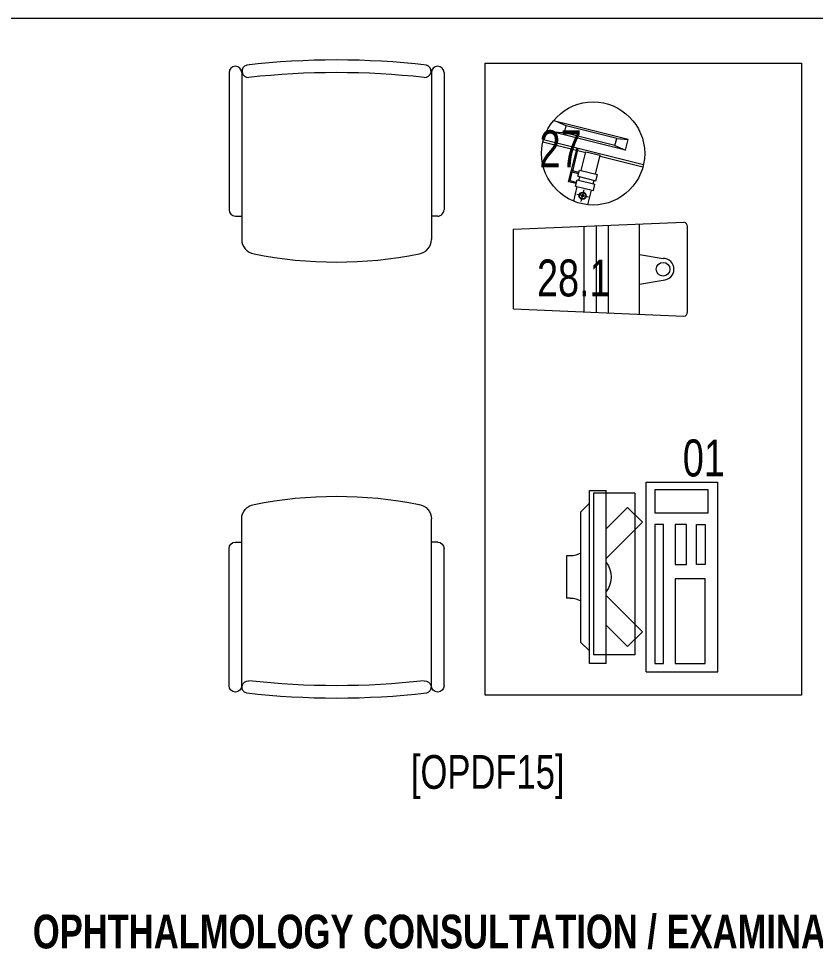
# Model space of a CAD drawing. Header units: millimetres. Extents: x -160614 to 59925, y -157025 to 0.
# Drawn here: x -54349 to -52459, y -114071 to -111863 of the extents above; entities that cross this region are included whole.
import ezdxf

# ---------------------------------------------------------------- set-up
doc = ezdxf.new("R2010")
doc.units = ezdxf.units.MM
doc.header["$LTSCALE"] = 8
for name, color, linetype, lineweight in [('72_EGR_BASE_TEXT', 9, 'Continuous', 5), ('72_EGR_EQP_TAG', 9, 'Continuous', 5), ('LOADING', 9, 'Continuous', 5), ('Walls', 9, 'Continuous', 5)]:
    doc.layers.add(name, color=color, linetype=linetype, lineweight=lineweight)
doc.layers.add('TME-NON MEDICAL FURNITURE', color=9, linetype='Continuous')
doc.styles.add('X3G_ENTITY_257CFD', font='swisscl.ttf', dxfattribs={"height": 200})
doc.styles.add('X3G_ENTITY_9EC9', font='swisscl.ttf', dxfattribs={"height": 0.2})
doc.styles.add('X3G_ENTITY_9F38', font='swisscl.ttf', dxfattribs={"height": 0.2})

# ---------------------------------------------------------------- blocks, each defined once
blk = doc.blocks.new('GF21016-P')
at = {"layer": 'LOADING', "extrusion": (-1.24384e-09, -1.20261e-09, -1)}
for p, q in [((0.0128, 0.0179), (0.0128, 0.4136)), ((0.4628, 0.0179), (0.4628, 0.4136)), ((-0.0022, 0.3585), (0.0128, 0.3585)), ((0.4778, 0.3585), (0.4628, 0.3585)), ((-0.0172, 0.0179), (-0.0172, 0.3435)), ((0.4928, 0.0179), (0.4928, 0.3435)), ((0.4778, 0.0029), (0.4778, 0.0029))]:
    blk.add_line(p, q, dxfattribs=at)
for centre, radius, start, end in [((-0.2378, -0.5362), 1.0036, 78.7568, 101.2432), ((-0.0478, 0.4136), 0.035, 0, 80.6557), ((-0.4278, 0.4136), 0.035, 99.3443, 180), ((0.0022, 0.3435), 0.015, 0, 90), ((-0.4778, 0.3435), 0.015, 90, 180), ((-0.0284, 0.0145), 0.015, 284.3864, 95.5209), ((-0.2378, 1.8928), 1.8749, 263.6341, 276.3659), ((-0.4471, 0.0145), 0.015, 84.4791, 255.6136), ((0.0022, 0.0179), 0.015, 270, 0), ((0.0022, 0.0179), 0.015, 180, 270), ((-0.2378, 1.8734), 1.8855, 263.5119, 276.4881), ((-0.4778, 0.0179), 0.015, 270, 0), ((-0.4778, 0.0179), 0.015, 180, 270)]:
    blk.add_arc(centre, radius, start, end, dxfattribs=at)
blk = doc.blocks.new('ITCWLS1-P')
at = {"layer": 'LOADING'}
for p, q in [((-0.17, 0.45), (-0.17, 0)), ((-0.17, 0.45), (0, 0.45)), ((0, 0.45), (0, 0)), ((-0.2651, 0.43, 0), (-0.3051, 0.43, 0)), ((-0.3051, 0.43, 0), (-0.3051, 0.02, 0)), ((-0.2651, 0.43, 0), (-0.2651, 0.02, 0)), ((-0.1496, 0.4305), (-0.1291, 0.4305)), ((-0.1291, 0.4305), (-0.1291, 0.4089)), ((-0.3251, 0.38, 0), (-0.3051, 0.4, 0)), ((-0.197, 0.4094), (-0.295, 0.4094)), ((-0.295, 0.0264), (-0.295, 0.4094)), ((-0.197, 0.0264), (-0.197, 0.4094)), ((-0.3251, 0.38, 0), (-0.3251, 0.07, 0)), ((-0.3503, 0.275), (-0.3596, 0.275)), ((-0.3596, 0.175), (-0.3596, 0.275)), ((-0.3503, 0.175), (-0.3596, 0.175)), ((-0.3251, 0.07, 0), (-0.3051, 0.05, 0)), ((-0.197, 0.0264), (-0.295, 0.0264)), ((-0.3051, 0.02, 0), (-0.2651, 0.02, 0)), ((-0.17, 0), (0, 0))]:
    blk.add_line(p, q, dxfattribs=at)
at = {"layer": 'LOADING', "extrusion": (2.48281e-10, 3.18408e-10, -1)}
for p, q in [((-0.2651, 0.3395), (-0.2144, 0.3902)), ((-0.1791, 0.3548), (-0.2144, 0.3902)), ((-0.2651, 0.2688), (-0.1791, 0.3548))]:
    blk.add_line(p, q, dxfattribs=at)
at = {"layer": 'LOADING', "extrusion": (2.48281e-10, -3.18408e-10, -1)}
for p, q in [((-0.2651, 0.1812), (-0.1791, 0.0952)), ((-0.2651, 0.1105), (-0.2144, 0.0598)), ((-0.1791, 0.0952), (-0.2144, 0.0598))]:
    blk.add_line(p, q, dxfattribs=at)
at = {"layer": 'LOADING'}
for points in [[(-0.1291, 0.4089), (-0.1291, 0.1), (-0.1496, 0.1), (-0.1496, 0.4305)], [(-0.1496, 0.1), (-0.1496, 0.1), (-0.1496, 0.1), (-0.1496, 0.1), (-0.1496, 0.1), (-0.1496, 0.1), (-0.1496, 0.1), (-0.1496, 0.1), (-0.1496, 0.1)], [(-0.1496, 0.1), (-0.1496, 0.1), (-0.1496, 0.1), (-0.1496, 0.1), (-0.1496, 0.1), (-0.1496, 0.1), (-0.1496, 0.1), (-0.1496, 0.1), (-0.1496, 0.1), (-0.1496, 0.1), (-0.1496, 0.1), (-0.1496, 0.1), (-0.1496, 0.1), (-0.1496, 0.1), (-0.1496, 0.1), (-0.1496, 0.1), (-0.1496, 0.1), (-0.1496, 0.1)], [(-0.1496, 0.1), (-0.1496, 0.1), (-0.1496, 0.1), (-0.1496, 0.1), (-0.1496, 0.1), (-0.1496, 0.1), (-0.1496, 0.1), (-0.1496, 0.1), (-0.1496, 0.1), (-0.1496, 0.1)], [(-0.1496, 0.1), (-0.1496, 0.1), (-0.1496, 0.1), (-0.1496, 0.1), (-0.1496, 0.1), (-0.1496, 0.1), (-0.1496, 0.1)], [(-0.1496, 0.1), (-0.1496, 0.1), (-0.1496, 0.1), (-0.1496, 0.1), (-0.1496, 0.1), (-0.1496, 0.1), (-0.1496, 0.1), (-0.1496, 0.1), (-0.1496, 0.1), (-0.1496, 0.1)], [(-0.1496, 0.1), (-0.1496, 0.1), (-0.1496, 0.1), (-0.1496, 0.1), (-0.1496, 0.1), (-0.1496, 0.1), (-0.1496, 0.1), (-0.1496, 0.1), (-0.1496, 0.1), (-0.1496, 0.1), (-0.1496, 0.1), (-0.1496, 0.1), (-0.1496, 0.1), (-0.1496, 0.1), (-0.1496, 0.1)], [(-0.1496, 0.1), (-0.1496, 0.1), (-0.1496, 0.1), (-0.1496, 0.1), (-0.1496, 0.1), (-0.1496, 0.1), (-0.1496, 0.1), (-0.1496, 0.1), (-0.1496, 0.1), (-0.1496, 0.1)], [(-0.1496, 0.1), (-0.1496, 0.1), (-0.1496, 0.1), (-0.1496, 0.1), (-0.1496, 0.1), (-0.1496, 0.1), (-0.1496, 0.1), (-0.1496, 0.1), (-0.1496, 0.1), (-0.1496, 0.1)], [(-0.1496, 0.1), (-0.1496, 0.1), (-0.1496, 0.1), (-0.1496, 0.1), (-0.1496, 0.1), (-0.1496, 0.1), (-0.1496, 0.1), (-0.1496, 0.1), (-0.1496, 0.1), (-0.1496, 0.1), (-0.1496, 0.1), (-0.1496, 0.1), (-0.1496, 0.1), (-0.1496, 0.1), (-0.1496, 0.1), (-0.1496, 0.1), (-0.1496, 0.1), (-0.1496, 0.1), (-0.1496, 0.1), (-0.1496, 0.1), (-0.1496, 0.1), (-0.1496, 0.1), (-0.1496, 0.1), (-0.1496, 0.1), (-0.1496, 0.1), (-0.1496, 0.1), (-0.1496, 0.1), (-0.1496, 0.1), (-0.1496, 0.1), (-0.1496, 0.1), (-0.1496, 0.1), (-0.1496, 0.1), (-0.1496, 0.1), (-0.1496, 0.1), (-0.1496, 0.1), (-0.1496, 0.1), (-0.1496, 0.1), (-0.1496, 0.1), (-0.1496, 0.1), (-0.1496, 0.1), (-0.1496, 0.1), (-0.1496, 0.1), (-0.1496, 0.1), (-0.1496, 0.1), (-0.1496, 0.1), (-0.1496, 0.1), (-0.1496, 0.1), (-0.1496, 0.1), (-0.1496, 0.1), (-0.1496, 0.1), (-0.1496, 0.1), (-0.1496, 0.1), (-0.1496, 0.1), (-0.1496, 0.1)], [(-0.1496, 0.1), (-0.1496, 0.1), (-0.1496, 0.1), (-0.1496, 0.1), (-0.1496, 0.1), (-0.1496, 0.1), (-0.1496, 0.1), (-0.1496, 0.1), (-0.1496, 0.1), (-0.1496, 0.1), (-0.1496, 0.1), (-0.1496, 0.1), (-0.1496, 0.1), (-0.1496, 0.1), (-0.1496, 0.1), (-0.1496, 0.1), (-0.1496, 0.1), (-0.1496, 0.1), (-0.1496, 0.1), (-0.1496, 0.1), (-0.1496, 0.1), (-0.1496, 0.1), (-0.1496, 0.1), (-0.1496, 0.1), (-0.1496, 0.1), (-0.1496, 0.1), (-0.1496, 0.1), (-0.1496, 0.1), (-0.1496, 0.1), (-0.1496, 0.1), (-0.1496, 0.1), (-0.1496, 0.1), (-0.1496, 0.1), (-0.1496, 0.1), (-0.1496, 0.1), (-0.1496, 0.1), (-0.1496, 0.1), (-0.1496, 0.1), (-0.1496, 0.1), (-0.1496, 0.1), (-0.1496, 0.1), (-0.1496, 0.1), (-0.1496, 0.1), (-0.1496, 0.1), (-0.1496, 0.1), (-0.1496, 0.1), (-0.1496, 0.1), (-0.1496, 0.1), (-0.1496, 0.1), (-0.1496, 0.1), (-0.1496, 0.1), (-0.1496, 0.1), (-0.1496, 0.1), (-0.1496, 0.1), (-0.1496, 0.1), (-0.1496, 0.1), (-0.1496, 0.1), (-0.1496, 0.1), (-0.1496, 0.1), (-0.1496, 0.1), (-0.1496, 0.1), (-0.1496, 0.1), (-0.1496, 0.1), (-0.1496, 0.1), (-0.1496, 0.1), (-0.1496, 0.1), (-0.1496, 0.1), (-0.1496, 0.1), (-0.1496, 0.1), (-0.1496, 0.1), (-0.1496, 0.1), (-0.1496, 0.1), (-0.1496, 0.1), (-0.1496, 0.1), (-0.1496, 0.1), (-0.1496, 0.1), (-0.1496, 0.1), (-0.1496, 0.1), (-0.1496, 0.1), (-0.1496, 0.1), (-0.1496, 0.1), (-0.1496, 0.1), (-0.1496, 0.1), (-0.1496, 0.1), (-0.1496, 0.1), (-0.1496, 0.1), (-0.1496, 0.1), (-0.1496, 0.1), (-0.1496, 0.1)], [(-0.1496, 0.1), (-0.1496, 0.1), (-0.1496, 0.1), (-0.1496, 0.1), (-0.1496, 0.1), (-0.1496, 0.1), (-0.1496, 0.1), (-0.1496, 0.1), (-0.1496, 0.1), (-0.1496, 0.1), (-0.1496, 0.1), (-0.1496, 0.1)], [(-0.1496, 0.1), (-0.1496, 0.1), (-0.1496, 0.1), (-0.1496, 0.1), (-0.1496, 0.1), (-0.1496, 0.1), (-0.1496, 0.1)], [(-0.1496, 0.1), (-0.1496, 0.1), (-0.1496, 0.1), (-0.1496, 0.1), (-0.1496, 0.1), (-0.1496, 0.1), (-0.1496, 0.1), (-0.1496, 0.1), (-0.1496, 0.1), (-0.1496, 0.1), (-0.1496, 0.1), (-0.1496, 0.1), (-0.1496, 0.1), (-0.1496, 0.1), (-0.1496, 0.1), (-0.1496, 0.1), (-0.1496, 0.1)], [(-0.1496, 0.1), (-0.1496, 0.1), (-0.1496, 0.1), (-0.1496, 0.1), (-0.1496, 0.1), (-0.1496, 0.1), (-0.1496, 0.1), (-0.1496, 0.1), (-0.1496, 0.1), (-0.1496, 0.1), (-0.1496, 0.1), (-0.1496, 0.1), (-0.1496, 0.1), (-0.1496, 0.1), (-0.1496, 0.1), (-0.1496, 0.1), (-0.1496, 0.1), (-0.1496, 0.1), (-0.1496, 0.1), (-0.1496, 0.1), (-0.1496, 0.1), (-0.1496, 0.1), (-0.1496, 0.1), (-0.1496, 0.1), (-0.1496, 0.1), (-0.1496, 0.1), (-0.1496, 0.1), (-0.1496, 0.1), (-0.1496, 0.1), (-0.1496, 0.1), (-0.1496, 0.1), (-0.1496, 0.1), (-0.1496, 0.1), (-0.1496, 0.1), (-0.1496, 0.1), (-0.1496, 0.1), (-0.1496, 0.1), (-0.1496, 0.1), (-0.1496, 0.1), (-0.1496, 0.1), (-0.1496, 0.1), (-0.1496, 0.1), (-0.1496, 0.1), (-0.1496, 0.1), (-0.1496, 0.1), (-0.1496, 0.1), (-0.1496, 0.1), (-0.1496, 0.1), (-0.1496, 0.1), (-0.1496, 0.1), (-0.1496, 0.1), (-0.1496, 0.1), (-0.1496, 0.1), (-0.1496, 0.1), (-0.1496, 0.1), (-0.1496, 0.1), (-0.1496, 0.1), (-0.1496, 0.1), (-0.1496, 0.1), (-0.1496, 0.1), (-0.1496, 0.1), (-0.1496, 0.1), (-0.1496, 0.1), (-0.1496, 0.1), (-0.1496, 0.1), (-0.1496, 0.1), (-0.1496, 0.1), (-0.1496, 0.1), (-0.1496, 0.1), (-0.1496, 0.1), (-0.1496, 0.1), (-0.1496, 0.1), (-0.1496, 0.1), (-0.1496, 0.1), (-0.1496, 0.1), (-0.1496, 0.1), (-0.1496, 0.1), (-0.1496, 0.1), (-0.1496, 0.1), (-0.1496, 0.1), (-0.1496, 0.1), (-0.1496, 0.1), (-0.1496, 0.1), (-0.1496, 0.1), (-0.1496, 0.1), (-0.1496, 0.1), (-0.1496, 0.1), (-0.1496, 0.1), (-0.1496, 0.1), (-0.1496, 0.1), (-0.1496, 0.1), (-0.1496, 0.1), (-0.1496, 0.1), (-0.1496, 0.1), (-0.1496, 0.1), (-0.1496, 0.1), (-0.1496, 0.1), (-0.1496, 0.1), (-0.1496, 0.1), (-0.1496, 0.1), (-0.1496, 0.1), (-0.1496, 0.1), (-0.1496, 0.1), (-0.1496, 0.1), (-0.1496, 0.1), (-0.1496, 0.1), (-0.1496, 0.1), (-0.1496, 0.1), (-0.1496, 0.1), (-0.1496, 0.1), (-0.1496, 0.1)], [(-0.1496, 0.1), (-0.1496, 0.1), (-0.1496, 0.1), (-0.1496, 0.1), (-0.1496, 0.1), (-0.1496, 0.1), (-0.1496, 0.1), (-0.1496, 0.1)]]:
    blk.add_lwpolyline(points, dxfattribs=at)
for points in [[(-0.1019, 0.4305), (-0.0304, 0.4305), (-0.0304, 0.2294), (-0.1019, 0.2294)], [(-0.1019, 0.1954), (-0.0747, 0.1954), (-0.0747, 0.1), (-0.1019, 0.1)], [(-0.0304, 0.1954), (-0.0508, 0.1954), (-0.0508, 0.1), (-0.0304, 0.1)], [(-0.1496, 0.1), (-0.1496, 0.1), (-0.1496, 0.1), (-0.1496, 0.1), (-0.1496, 0.1), (-0.1496, 0.1), (-0.1496, 0.1), (-0.1496, 0.1), (-0.1496, 0.1), (-0.1496, 0.1), (-0.1496, 0.1), (-0.1496, 0.1), (-0.1496, 0.1), (-0.1496, 0.1), (-0.1496, 0.1), (-0.1496, 0.1), (-0.1496, 0.1), (-0.1496, 0.1), (-0.1496, 0.1), (-0.1496, 0.1), (-0.1496, 0.1), (-0.1496, 0.1), (-0.1496, 0.1), (-0.1496, 0.1), (-0.1496, 0.1), (-0.1496, 0.1), (-0.1496, 0.1), (-0.1496, 0.1), (-0.1496, 0.1), (-0.1496, 0.1), (-0.1496, 0.1), (-0.1496, 0.1), (-0.1496, 0.1), (-0.1496, 0.1), (-0.1496, 0.1), (-0.1496, 0.1), (-0.1496, 0.1), (-0.1496, 0.1), (-0.1496, 0.1), (-0.1496, 0.1), (-0.1496, 0.1), (-0.1496, 0.1), (-0.1496, 0.1), (-0.1496, 0.1), (-0.1496, 0.1), (-0.1496, 0.1), (-0.1496, 0.1), (-0.1496, 0.1), (-0.1496, 0.1), (-0.1496, 0.1), (-0.1496, 0.1), (-0.1496, 0.1), (-0.1496, 0.1), (-0.1496, 0.1), (-0.1496, 0.1), (-0.1496, 0.1), (-0.1496, 0.1), (-0.1496, 0.1), (-0.1496, 0.1), (-0.1496, 0.1), (-0.1496, 0.1), (-0.1496, 0.1), (-0.1496, 0.1), (-0.1496, 0.1), (-0.1496, 0.1), (-0.1496, 0.1), (-0.1496, 0.1), (-0.1496, 0.1), (-0.1496, 0.1), (-0.1496, 0.1), (-0.1496, 0.1), (-0.1496, 0.1), (-0.1496, 0.1), (-0.1496, 0.1), (-0.1496, 0.1), (-0.1496, 0.1), (-0.1496, 0.1), (-0.1496, 0.1), (-0.1496, 0.1), (-0.1496, 0.1), (-0.1496, 0.1), (-0.1496, 0.1), (-0.1496, 0.1), (-0.1496, 0.1), (-0.1496, 0.1), (-0.1496, 0.1), (-0.1496, 0.1), (-0.1496, 0.1), (-0.1496, 0.1), (-0.1496, 0.1), (-0.1496, 0.1), (-0.1496, 0.1), (-0.1496, 0.1), (-0.1496, 0.1), (-0.1496, 0.1), (-0.1496, 0.1), (-0.1496, 0.1), (-0.1496, 0.1), (-0.1496, 0.1), (-0.1496, 0.1), (-0.1496, 0.1), (-0.1496, 0.1), (-0.1496, 0.1), (-0.1496, 0.1), (-0.1496, 0.1), (-0.1496, 0.1), (-0.1496, 0.1), (-0.1496, 0.1), (-0.1496, 0.1), (-0.1496, 0.1), (-0.1496, 0.1), (-0.1496, 0.1), (-0.1496, 0.1), (-0.1496, 0.1), (-0.1496, 0.1), (-0.1496, 0.1), (-0.1496, 0.1), (-0.1496, 0.1), (-0.1496, 0.1), (-0.1496, 0.1), (-0.1496, 0.1), (-0.1496, 0.1), (-0.1496, 0.1), (-0.1496, 0.1), (-0.1496, 0.1), (-0.1496, 0.1), (-0.1496, 0.1), (-0.1496, 0.1), (-0.1496, 0.1), (-0.1496, 0.1), (-0.1496, 0.1), (-0.1496, 0.1), (-0.1496, 0.1), (-0.1496, 0.1), (-0.1496, 0.1), (-0.1496, 0.1), (-0.1496, 0.1), (-0.1496, 0.1), (-0.1496, 0.1), (-0.1496, 0.1), (-0.1496, 0.1), (-0.1496, 0.1), (-0.1496, 0.1), (-0.1496, 0.1), (-0.1496, 0.1), (-0.1496, 0.1), (-0.1496, 0.1), (-0.1496, 0.1), (-0.1496, 0.1), (-0.1496, 0.1), (-0.1496, 0.1), (-0.1496, 0.1), (-0.1496, 0.1), (-0.1496, 0.1), (-0.1496, 0.1), (-0.1496, 0.1), (-0.1496, 0.1), (-0.1496, 0.1), (-0.1496, 0.1), (-0.1496, 0.1), (-0.1496, 0.1), (-0.1496, 0.1), (-0.1496, 0.1), (-0.1496, 0.1), (-0.1496, 0.1), (-0.1496, 0.1), (-0.1496, 0.1), (-0.1496, 0.1), (-0.1496, 0.1), (-0.1496, 0.1), (-0.1496, 0.1), (-0.1496, 0.1), (-0.1496, 0.1), (-0.1496, 0.1), (-0.1496, 0.1), (-0.1496, 0.1), (-0.1496, 0.1), (-0.1496, 0.1), (-0.1496, 0.1), (-0.1496, 0.1), (-0.1496, 0.1), (-0.1496, 0.1), (-0.1496, 0.1), (-0.1496, 0.1), (-0.1496, 0.1), (-0.1496, 0.1), (-0.1496, 0.1), (-0.1496, 0.1), (-0.1496, 0.1), (-0.1496, 0.1), (-0.1496, 0.1), (-0.1496, 0.1), (-0.1496, 0.1), (-0.1496, 0.1), (-0.1496, 0.1), (-0.1496, 0.1), (-0.1496, 0.1), (-0.1496, 0.1), (-0.1496, 0.1), (-0.1496, 0.1), (-0.1496, 0.1), (-0.1496, 0.1), (-0.1496, 0.1), (-0.1496, 0.1), (-0.1496, 0.1), (-0.1496, 0.1), (-0.1496, 0.1), (-0.1496, 0.1), (-0.1496, 0.1), (-0.1496, 0.1), (-0.1496, 0.1), (-0.1496, 0.1), (-0.1496, 0.1), (-0.1496, 0.1), (-0.1496, 0.1), (-0.1496, 0.1), (-0.1496, 0.1), (-0.1496, 0.1), (-0.1496, 0.1), (-0.1496, 0.1), (-0.1496, 0.1), (-0.1496, 0.1), (-0.1496, 0.1), (-0.1496, 0.1), (-0.1496, 0.1), (-0.1496, 0.1), (-0.1496, 0.1), (-0.1496, 0.1), (-0.1496, 0.1), (-0.1496, 0.1), (-0.1496, 0.1), (-0.1496, 0.1), (-0.1496, 0.1), (-0.1496, 0.1), (-0.1496, 0.1), (-0.1496, 0.1), (-0.1496, 0.1), (-0.1496, 0.1), (-0.1496, 0.1), (-0.1496, 0.1), (-0.1496, 0.1), (-0.1496, 0.1), (-0.1496, 0.1), (-0.1496, 0.1), (-0.1496, 0.1), (-0.1496, 0.1), (-0.1496, 0.1), (-0.1496, 0.1), (-0.1496, 0.1), (-0.1496, 0.1), (-0.1496, 0.1), (-0.1496, 0.1), (-0.1496, 0.1), (-0.1496, 0.1), (-0.1496, 0.1), (-0.1496, 0.1), (-0.1496, 0.1), (-0.1496, 0.1), (-0.1496, 0.1), (-0.1496, 0.1), (-0.1496, 0.1), (-0.1496, 0.1), (-0.1496, 0.1), (-0.1496, 0.1), (-0.1496, 0.1), (-0.1496, 0.1), (-0.1496, 0.1), (-0.1496, 0.1), (-0.1496, 0.1), (-0.1496, 0.1), (-0.1496, 0.1), (-0.1496, 0.1), (-0.1496, 0.1), (-0.1496, 0.1), (-0.1496, 0.1), (-0.1496, 0.1), (-0.1496, 0.1)], [(-0.1496, 0.1), (-0.1496, 0.1), (-0.1496, 0.1), (-0.1496, 0.1), (-0.1496, 0.1), (-0.1496, 0.1), (-0.1496, 0.1), (-0.1496, 0.1), (-0.1496, 0.1), (-0.1496, 0.1), (-0.1496, 0.1), (-0.1496, 0.1), (-0.1496, 0.1), (-0.1496, 0.1), (-0.1496, 0.1), (-0.1496, 0.1), (-0.1496, 0.1), (-0.1496, 0.1), (-0.1496, 0.1), (-0.1496, 0.1), (-0.1496, 0.1), (-0.1496, 0.1), (-0.1496, 0.1), (-0.1496, 0.1), (-0.1496, 0.1), (-0.1496, 0.1), (-0.1496, 0.1), (-0.1496, 0.1), (-0.1496, 0.1), (-0.1496, 0.1), (-0.1496, 0.1), (-0.1496, 0.1), (-0.1496, 0.1), (-0.1496, 0.1), (-0.1496, 0.1), (-0.1496, 0.1), (-0.1496, 0.1), (-0.1496, 0.1), (-0.1496, 0.1), (-0.1496, 0.1), (-0.1496, 0.1), (-0.1496, 0.1), (-0.1496, 0.1), (-0.1496, 0.1), (-0.1496, 0.1), (-0.1496, 0.1), (-0.1496, 0.1), (-0.1496, 0.1), (-0.1496, 0.1), (-0.1496, 0.1), (-0.1496, 0.1), (-0.1496, 0.1), (-0.1496, 0.1), (-0.1496, 0.1), (-0.1496, 0.1), (-0.1496, 0.1), (-0.1496, 0.1), (-0.1496, 0.1), (-0.1496, 0.1), (-0.1496, 0.1), (-0.1496, 0.1), (-0.1496, 0.1), (-0.1496, 0.1), (-0.1496, 0.1), (-0.1496, 0.1), (-0.1496, 0.1), (-0.1496, 0.1), (-0.1496, 0.1), (-0.1496, 0.1), (-0.1496, 0.1), (-0.1496, 0.1), (-0.1496, 0.1), (-0.1496, 0.1), (-0.1496, 0.1), (-0.1496, 0.1), (-0.1496, 0.1), (-0.1496, 0.1), (-0.1496, 0.1), (-0.1496, 0.1), (-0.1496, 0.1), (-0.1496, 0.1), (-0.1496, 0.1), (-0.1496, 0.1), (-0.1496, 0.1), (-0.1496, 0.1), (-0.1496, 0.1), (-0.1496, 0.1), (-0.1496, 0.1), (-0.1496, 0.1), (-0.1496, 0.1), (-0.1496, 0.1), (-0.1496, 0.1), (-0.1496, 0.1), (-0.1496, 0.1), (-0.1496, 0.1), (-0.1496, 0.1), (-0.1496, 0.1), (-0.1496, 0.1), (-0.1496, 0.1), (-0.1496, 0.1), (-0.1496, 0.1), (-0.1496, 0.1), (-0.1496, 0.1), (-0.1496, 0.1), (-0.1496, 0.1), (-0.1496, 0.1), (-0.1496, 0.1), (-0.1496, 0.1), (-0.1496, 0.1), (-0.1496, 0.1), (-0.1496, 0.1), (-0.1496, 0.1), (-0.1496, 0.1), (-0.1496, 0.1), (-0.1496, 0.1), (-0.1496, 0.1), (-0.1496, 0.1), (-0.1496, 0.1), (-0.1496, 0.1), (-0.1496, 0.1), (-0.1496, 0.1), (-0.1496, 0.1), (-0.1496, 0.1), (-0.1496, 0.1), (-0.1496, 0.1), (-0.1496, 0.1), (-0.1496, 0.1), (-0.1496, 0.1), (-0.1496, 0.1), (-0.1496, 0.1), (-0.1496, 0.1), (-0.1496, 0.1), (-0.1496, 0.1), (-0.1496, 0.1), (-0.1496, 0.1), (-0.1496, 0.1), (-0.1496, 0.1), (-0.1496, 0.1), (-0.1496, 0.1), (-0.1496, 0.1), (-0.1496, 0.1), (-0.1496, 0.1), (-0.1496, 0.1), (-0.1496, 0.1), (-0.1496, 0.1), (-0.1496, 0.1), (-0.1496, 0.1), (-0.1496, 0.1), (-0.1496, 0.1), (-0.1496, 0.1), (-0.1496, 0.1), (-0.1496, 0.1), (-0.1496, 0.1), (-0.1496, 0.1), (-0.1496, 0.1), (-0.1496, 0.1), (-0.1496, 0.1), (-0.1496, 0.1), (-0.1496, 0.1), (-0.1496, 0.1), (-0.1496, 0.1), (-0.1496, 0.1), (-0.1496, 0.1), (-0.1496, 0.1), (-0.1496, 0.1), (-0.1496, 0.1), (-0.1496, 0.1), (-0.1496, 0.1), (-0.1496, 0.1), (-0.1496, 0.1), (-0.1496, 0.1), (-0.1496, 0.1), (-0.1496, 0.1), (-0.1496, 0.1), (-0.1496, 0.1), (-0.1496, 0.1), (-0.1496, 0.1), (-0.1496, 0.1), (-0.1496, 0.1), (-0.1496, 0.1), (-0.1496, 0.1), (-0.1496, 0.1), (-0.1496, 0.1), (-0.1496, 0.1), (-0.1496, 0.1), (-0.1496, 0.1), (-0.1496, 0.1), (-0.1496, 0.1), (-0.1496, 0.1), (-0.1496, 0.1), (-0.1496, 0.1), (-0.1496, 0.1), (-0.1496, 0.1), (-0.1496, 0.1), (-0.1496, 0.1), (-0.1496, 0.1), (-0.1496, 0.1), (-0.1496, 0.1), (-0.1496, 0.1), (-0.1496, 0.1), (-0.1496, 0.1), (-0.1496, 0.1), (-0.1496, 0.1), (-0.1496, 0.1), (-0.1496, 0.1), (-0.1496, 0.1), (-0.1496, 0.1), (-0.1496, 0.1), (-0.1496, 0.1), (-0.1496, 0.1), (-0.1496, 0.1), (-0.1496, 0.1), (-0.1496, 0.1), (-0.1496, 0.1)], [(-0.1496, 0.1), (-0.1496, 0.1), (-0.1496, 0.1), (-0.1496, 0.1), (-0.1496, 0.1), (-0.1496, 0.1), (-0.1496, 0.1), (-0.1496, 0.1), (-0.1496, 0.1), (-0.1496, 0.1), (-0.1496, 0.1), (-0.1496, 0.1), (-0.1496, 0.1), (-0.1496, 0.1), (-0.1496, 0.1), (-0.1496, 0.1), (-0.1496, 0.1), (-0.1496, 0.1), (-0.1496, 0.1), (-0.1496, 0.1), (-0.1496, 0.1), (-0.1496, 0.1), (-0.1496, 0.1), (-0.1496, 0.1), (-0.1496, 0.1), (-0.1496, 0.1), (-0.1496, 0.1), (-0.1496, 0.1), (-0.1496, 0.1), (-0.1496, 0.1), (-0.1496, 0.1), (-0.1496, 0.1), (-0.1496, 0.1), (-0.1496, 0.1), (-0.1496, 0.1), (-0.1496, 0.1), (-0.1496, 0.1), (-0.1496, 0.1), (-0.1496, 0.1), (-0.1496, 0.1), (-0.1496, 0.1), (-0.1496, 0.1), (-0.1496, 0.1), (-0.1496, 0.1), (-0.1496, 0.1), (-0.1496, 0.1), (-0.1496, 0.1), (-0.1496, 0.1), (-0.1496, 0.1), (-0.1496, 0.1), (-0.1496, 0.1), (-0.1496, 0.1), (-0.1496, 0.1), (-0.1496, 0.1), (-0.1496, 0.1), (-0.1496, 0.1), (-0.1496, 0.1), (-0.1496, 0.1), (-0.1496, 0.1), (-0.1496, 0.1), (-0.1496, 0.1), (-0.1496, 0.1), (-0.1496, 0.1), (-0.1496, 0.1), (-0.1496, 0.1), (-0.1496, 0.1), (-0.1496, 0.1), (-0.1496, 0.1), (-0.1496, 0.1), (-0.1496, 0.1), (-0.1496, 0.1), (-0.1496, 0.1), (-0.1496, 0.1), (-0.1496, 0.1), (-0.1496, 0.1), (-0.1496, 0.1), (-0.1496, 0.1), (-0.1496, 0.1), (-0.1496, 0.1), (-0.1496, 0.1), (-0.1496, 0.1), (-0.1496, 0.1), (-0.1496, 0.1), (-0.1496, 0.1), (-0.1496, 0.1), (-0.1496, 0.1), (-0.1496, 0.1), (-0.1496, 0.1), (-0.1496, 0.1), (-0.1496, 0.1), (-0.1496, 0.1), (-0.1496, 0.1), (-0.1496, 0.1), (-0.1496, 0.1), (-0.1496, 0.1), (-0.1496, 0.1), (-0.1496, 0.1), (-0.1496, 0.1), (-0.1496, 0.1), (-0.1496, 0.1), (-0.1496, 0.1), (-0.1496, 0.1), (-0.1496, 0.1), (-0.1496, 0.1), (-0.1496, 0.1), (-0.1496, 0.1), (-0.1496, 0.1), (-0.1496, 0.1), (-0.1496, 0.1), (-0.1496, 0.1), (-0.1496, 0.1), (-0.1496, 0.1), (-0.1496, 0.1), (-0.1496, 0.1), (-0.1496, 0.1), (-0.1496, 0.1), (-0.1496, 0.1), (-0.1496, 0.1), (-0.1496, 0.1), (-0.1496, 0.1), (-0.1496, 0.1), (-0.1496, 0.1), (-0.1496, 0.1), (-0.1496, 0.1), (-0.1496, 0.1), (-0.1496, 0.1), (-0.1496, 0.1), (-0.1496, 0.1), (-0.1496, 0.1), (-0.1496, 0.1), (-0.1496, 0.1), (-0.1496, 0.1), (-0.1496, 0.1), (-0.1496, 0.1), (-0.1496, 0.1), (-0.1496, 0.1), (-0.1496, 0.1), (-0.1496, 0.1), (-0.1496, 0.1), (-0.1496, 0.1), (-0.1496, 0.1), (-0.1496, 0.1), (-0.1496, 0.1), (-0.1496, 0.1), (-0.1496, 0.1), (-0.1496, 0.1), (-0.1496, 0.1), (-0.1496, 0.1), (-0.1496, 0.1), (-0.1496, 0.1), (-0.1496, 0.1), (-0.1496, 0.1), (-0.1496, 0.1), (-0.1496, 0.1), (-0.1496, 0.1), (-0.1496, 0.1), (-0.1496, 0.1), (-0.1496, 0.1), (-0.1496, 0.1), (-0.1496, 0.1), (-0.1496, 0.1), (-0.1496, 0.1), (-0.1496, 0.1), (-0.1496, 0.1), (-0.1496, 0.1), (-0.1496, 0.1), (-0.1496, 0.1), (-0.1496, 0.1), (-0.1496, 0.1), (-0.1496, 0.1), (-0.1496, 0.1), (-0.1496, 0.1), (-0.1496, 0.1), (-0.1496, 0.1), (-0.1496, 0.1), (-0.1496, 0.1), (-0.1496, 0.1), (-0.1496, 0.1), (-0.1496, 0.1), (-0.1496, 0.1), (-0.1496, 0.1), (-0.1496, 0.1), (-0.1496, 0.1), (-0.1496, 0.1), (-0.1496, 0.1), (-0.1496, 0.1), (-0.1496, 0.1), (-0.1496, 0.1), (-0.1496, 0.1), (-0.1496, 0.1), (-0.1496, 0.1), (-0.1496, 0.1), (-0.1496, 0.1), (-0.1496, 0.1), (-0.1496, 0.1), (-0.1496, 0.1), (-0.1496, 0.1), (-0.1496, 0.1), (-0.1496, 0.1), (-0.1496, 0.1), (-0.1496, 0.1), (-0.1496, 0.1), (-0.1496, 0.1), (-0.1496, 0.1), (-0.1496, 0.1), (-0.1496, 0.1), (-0.1496, 0.1), (-0.1496, 0.1), (-0.1496, 0.1), (-0.1496, 0.1), (-0.1496, 0.1), (-0.1496, 0.1), (-0.1496, 0.1), (-0.1496, 0.1), (-0.1496, 0.1), (-0.1496, 0.1), (-0.1496, 0.1), (-0.1496, 0.1), (-0.1496, 0.1)], [(-0.1496, 0.0727), (-0.0236, 0.0727), (-0.0236, 0.0182), (-0.1496, 0.0182)]]:
    blk.add_lwpolyline(points, close=True, dxfattribs=at)
for centre, radius, start, end in [((-0.3503, 0.325), 0.05, 270, 300.3093), ((-0.3089, 0.225), 0.0556, 321.9431, 38.0569), ((-0.3503, 0.125), 0.05, 59.6907, 90)]:
    blk.add_arc(centre, radius, start, end, dxfattribs=at)
blk = doc.blocks.new('O.122.42.80')
at = {"layer": 'LOADING'}
for p, q in [((286356.8, -8336.5, 0), (286179.3, -8292.3, 0)), ((286209.7, -8304.5, 0), (286184.5, -8293.6, 0)), ((286350.4, -8362, 0), (286164.2, -8315.5, 0)), ((286205.5, -8321.2, 0), (286178.2, -8319, 0)), ((286205.5, -8321.2, 0), (286209.7, -8304.5, 0)), ((286325.3, -8351.1, 0), (286205.5, -8321.2, 0)), ((286329.5, -8334.4, 0), (286209.7, -8304.5, 0)), ((286234.1, -8362.8, 0), (286154.4, -8342.9, 0)), ((286393, -8396.8, 0), (286155.8, -8337.6, 0)), ((286325.3, -8351.1, 0), (286329.5, -8334.4, 0)), ((286329.5, -8334.4, 0), (286356.8, -8336.5, 0)), ((286350.4, -8362, 0), (286356.8, -8336.5, 0)), ((286215.6, -8436.9, 0), (286235.4, -8357.5, 0)), ((286225.1, -8411.5, 0), (286238.4, -8358.2, 0)), ((286256.1, -8368.3, 0), (286237, -8363.5, 0)), ((286245.6, -8410.3, 0), (286256.7, -8365.7, 0)), ((286256.7, -8365.7, 0), (286290.7, -8374.2, 0)), ((286325.3, -8351.1, 0), (286350.4, -8362, 0)), ((286279.5, -8418.8, 0), (286290.7, -8374.2, 0)), ((286391.7, -8402.1, 0), (286290, -8376.7, 0)), ((286219.3, -8434.7, 0), (286224.3, -8414.5, 0)), ((286239.1, -8418.1, 0), (286221.4, -8413.7, 0)), ((286239.9, -8415.2, 0), (286222.1, -8410.7, 0)), ((286237.6, -8424, 0), (286241.3, -8409.3, 0)), ((286241.3, -8409.3, 0), (286283.8, -8419.9, 0)), ((286234.1, -8438.4, 0), (286216.3, -8434, 0)), ((286231.9, -8447.3, 0), (286235.5, -8432.5, 0)), ((286235.5, -8432.5, 0), (286278, -8443.1, 0)), ((286237.6, -8424, 0), (286280.1, -8434.6, 0)), ((286239.8, -8433.6, 0), (286241.9, -8425.1, 0)), ((286273.7, -8442, 0), (286275.8, -8433.6, 0)), ((286280.1, -8434.6, 0), (286283.8, -8419.9, 0)), ((286233.3, -8441.4, 0), (286215.6, -8436.9, 0)), ((286227.5, -8483.1, 0), (286236.1, -8448.3, 0)), ((286231.9, -8447.3, 0), (286274.4, -8457.9, 0)), ((286245.3, -8484, 0), (286252.1, -8456.5, 0)), ((286261.4, -8491.6, 0), (286270.1, -8456.8, 0)), ((286274.4, -8457.9, 0), (286278, -8443.1, 0)), ((286262.4, -8473.9, 0), (286234.9, -8467, 0))]:
    blk.add_line(p, q, dxfattribs=at)
for centre, radius in [((286273.7, -8369.9, 0), 122.3), ((286248.7, -8470.3, 0), 8.47), ((286248.7, -8470.3, 0), 7.58), ((286248.7, -8470.3, 0), 2.67)]:
    blk.add_circle(centre, radius, dxfattribs=at)
blk = doc.blocks.new('28.1')
at = {"layer": 'LOADING'}
for p, q in [((-59566.5, -109878.5), (-59162, -109861.7)), ((-59398.7, -110074.2), (-59398.7, -109871.6)), ((-59369, -110075.5), (-59369, -109870.3)), ((-59340.8, -110076.8), (-59340.8, -109869.2)), ((-59267.4, -110080), (-59267.4, -109866.1)), ((-59153.1, -110074.6), (-59153.1, -109871.9)), ((-59566.5, -110066.8), (-59566.5, -109878.5)), ((-59267.4, -109938), (-59211.3, -109947.4)), ((-59267.4, -110008.5), (-59211.3, -109999)), ((-59566.5, -110066.8), (-59162, -110084.7))]:
    blk.add_line(p, q, dxfattribs=at)
blk.add_circle((-59211.3, -109973.2), 16.3, dxfattribs=at)
for centre, radius, start, end in [((-59163.4, -109871.9), 10.2, 360, 82.1904), ((-59211.3, -109973.2), 25.8, 270, 90), ((-59163.4, -110074.6), 10.2, 277.8096, 360)]:
    blk.add_arc(centre, radius, start, end, dxfattribs=at)
blk = doc.blocks.new('1stF')
at = {"layer": 'LOADING', "color": 9, "elevation": 0}
blk.add_lwpolyline([(-52492.3, -113468.1), (-53242.3, -113468.1), (-53242.3, -111968.1), (-52492.3, -111968.1)], close=True, dxfattribs=at)
at = {"layer": 'Walls', "color": 9}
blk.add_line((-51652.3, -111862.6, 0.1), (-55652.3, -111862.6, 0.1), dxfattribs=at)
at = {"layer": 'LOADING', "color": 9}
for name, p in [('O.122.42.80', (-339260.2, -103812.7, 0)), ('28.1', (6390.7, -2484.1, -0.1))]:
    blk.add_blockref(name, p, dxfattribs=at)
at = {"layer": 'LOADING', "color": 9, "extrusion": (8.01373e-06, -1.93989e-16, 1), "xscale": -1000.00000000001, "yscale": 1000.00000000001, "zscale": 1000.00000000001, "rotation": 180}
blk.add_blockref('ITCWLS1-P', (-52690.4, -112962.6, -0.4), dxfattribs=at)
at = {"layer": 'TME-NON MEDICAL FURNITURE', "color": 9, "extrusion": (4.75185e-05, 1.86519e-05, 1), "xscale": -1000.000000000004, "yscale": 1000.000000000004, "zscale": -1000.000000000004, "rotation": 180.0000250467614}
blk.add_blockref('GF21016-P', (-53833, -111972.8, -4.7), dxfattribs=at)
at = {"layer": 'TME-NON MEDICAL FURNITURE', "color": 9, "extrusion": (4.75185e-05, -1.86519e-05, 1), "xscale": 1000.000000000004, "yscale": 1000.000000000004, "zscale": -1000.000000000001, "rotation": 359.9999749532386}
blk.add_blockref('GF21016-P', (-53833, -113463.4, -0.5), dxfattribs=at)
at = {"layer": '72_EGR_BASE_TEXT', "color": 9, "insert": (-53236.6, -113610.1, 0.1), "char_height": 80, "attachment_point": 2, "style": 'X3G_ENTITY_9F38'}
blk.add_mtext('[OPDF15]', dxfattribs=at)
at = {"layer": '72_EGR_BASE_TEXT', "color": 9, "insert": (-53138.1, -113988.8, 0.1), "char_height": 80, "width": 2836.609, "attachment_point": 2, "style": 'X3G_ENTITY_9EC9'}
blk.add_mtext('{\\fSwis721 LtCn BT|b1|i0|c0|p34;OPHTHALMOLOGY CONSULTATION / EXAMINATION ROOM}', dxfattribs=at)
at = {"layer": '72_EGR_EQP_TAG', "color": 9, "char_height": 87.47, "attachment_point": 2, "style": 'X3G_ENTITY_257CFD'}
for s, insert in [('27', (-53063.8, -112127.7, 0)), ('28.1', (-53032.4, -112434.2)), ('01', (-52723.9, -112861.3, 0))]:
    blk.add_mtext(s, dxfattribs=dict(at, insert=insert))

msp = doc.modelspace()

# ---------------------------------------------------------------- block references
at = {"layer": '72_EGR_EQP_TAG'}
msp.add_blockref('1stF', (0, 0), dxfattribs=at)

doc.saveas('drawing.dxf')
